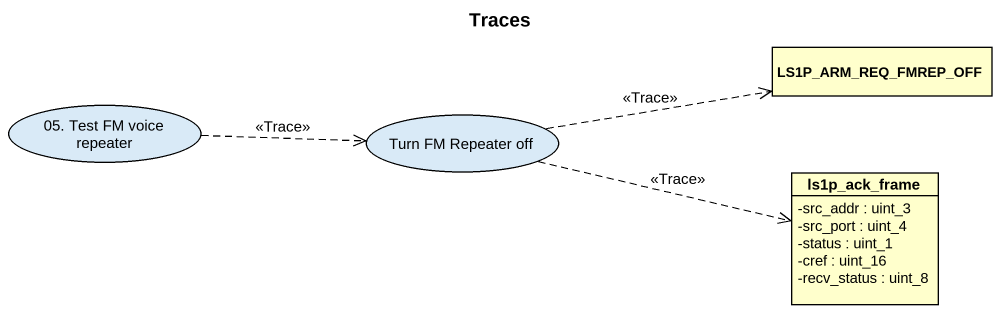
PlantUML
@startuml
title Traces
allowmixing
hide circle
hide empty members
skinparam classAttributeIconSize 0
class LS1P_ARM_REQ_FMREP_OFF
usecase "05. Test FM voice repeater" as u05_Test_FM_voice_repeater
usecase "Turn FM Repeater off" as Turn_FM_Repeater_off
class ls1p_ack_frame {
  -src_addr : uint_3
  -src_port : uint_4
  -status : uint_1
  -cref : uint_16
  -recv_status : uint_8
}
u05_Test_FM_voice_repeater .right.> Turn_FM_Repeater_off : <<Trace>>
Turn_FM_Repeater_off .right.> LS1P_ARM_REQ_FMREP_OFF : <<Trace>>
Turn_FM_Repeater_off .right.> ls1p_ack_frame : <<Trace>>
@enduml
